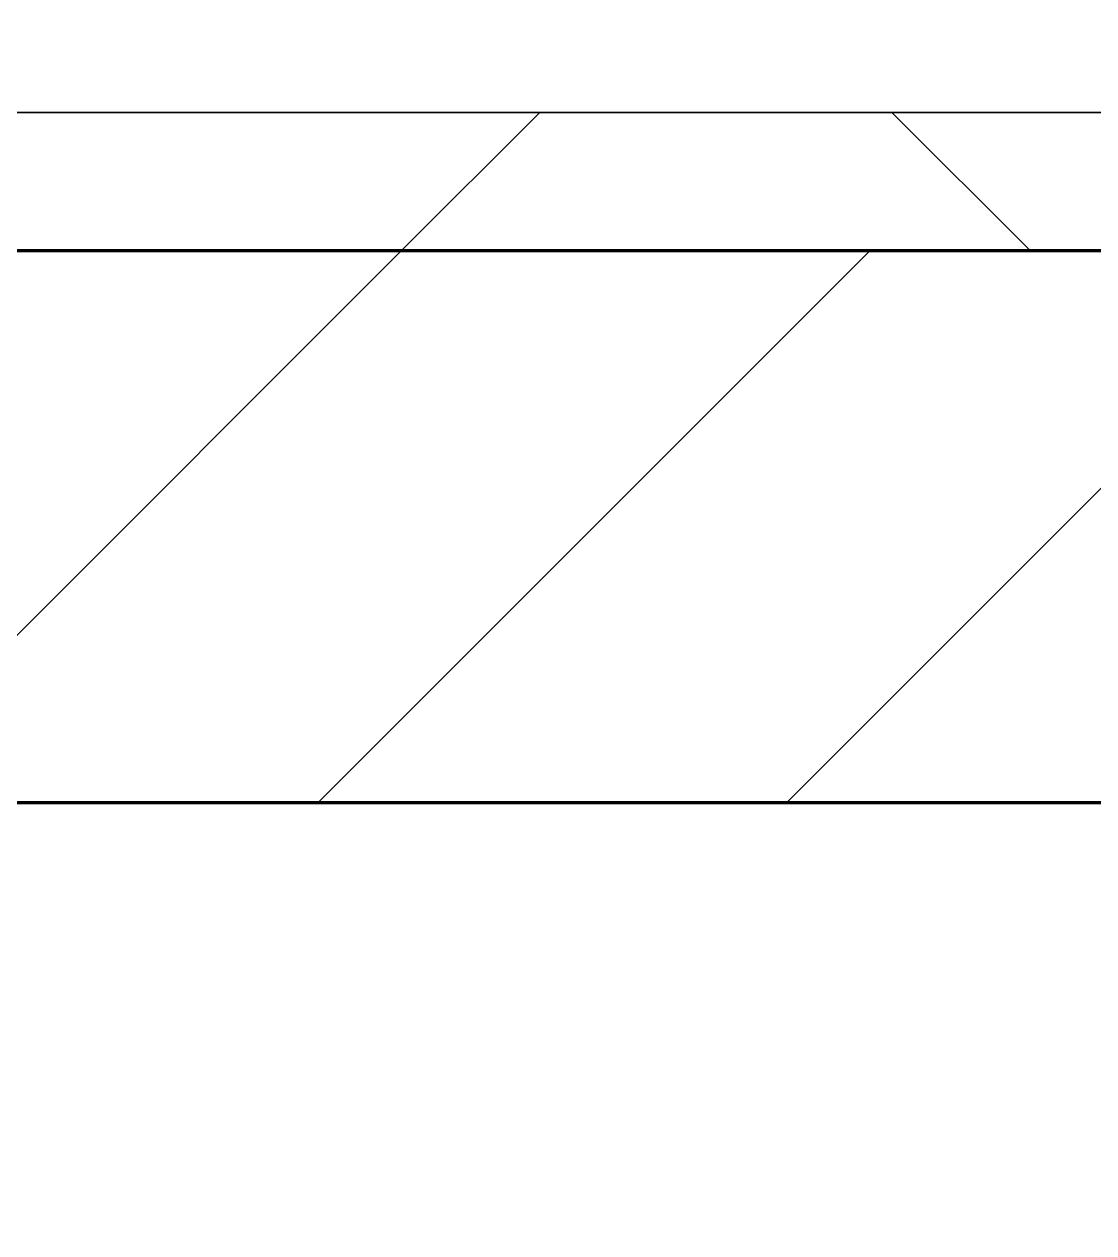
# Model space of a CAD drawing. Header units: millimetres. Extents: x -726012 to -647389, y -20772 to 18805.
# Drawn here: x -694346.4 to -693958.9, y 3773.3 to 4211 of the extents above; entities that cross this region are included whole.
import ezdxf
from ezdxf.xclip import XClip

# ---------------------------------------------------------------- set-up
doc = ezdxf.new("R2010")
doc.units = ezdxf.units.MM
doc.header["$XCLIPFRAME"] = 0
for name, color, linetype, lineweight in [('A-GLAZ-CURT', 2, 'Continuous', 9), ('A-WALL', 5, 'Continuous', 35), ('A-WALL-FNSH', 2, 'Continuous', 35), ('A-WALL-PATT', 1, 'Continuous', 35)]:
    doc.layers.add(name, color=color, linetype=linetype, lineweight=lineweight)
doc.layers.add('A11_ALU.SOLID SHEET', color=2, linetype='Continuous')

# ---------------------------------------------------------------- blocks, each defined once
blk = doc.blocks.new('PPLS-PP19_Custom Tile Pattern - Custom Tile Pattern-V170-4233-01 ENLARGED MULTI-PURPOSE LEVEL - REFLECTED CEILING PLAN - SHEET 4')
at = {"layer": 'A-GLAZ-CURT'}
for p, q in [((-300, 0), (300, 0)), ((300, 0), (-300, 0)), ((195.99, 0), (213.31, 0)), ((213.31, 0), (195.99, 0)), ((230.06, 0), (300, 0)), ((-300, -50), (300, -50)), ((300, -50), (-300, -50))]:
    blk.add_line(p, q, dxfattribs=at)
for points, knots in [([(-140.7, 0), (-140.57, 0), (-136.56, 0), (-127.26, 0), (-107.3, 0), (-90.42, 0), (-75.26, 0), (-68.41, 0), (-65.12, 0), (-63.63, 0)], [-4453.855526, -4453.855526, -4453.855526, -4453.855526, -4440.880425, -4054.690705, -3793.097032, -3402.597032, -3144.956779, -3050.982048, -2969.237017, -2969.237017, -2969.237017, -2969.237017]), ([(-36.62, 0), (-36.62, 0), (-40.35, 0), (-44.32, 0), (-58.97, 0), (-85.2, 0), (-107.61, 0), (-116.56, 0), (-117.56, 0)], [-4069.478503, -4069.478503, -4069.478503, -4069.478503, -3858.647035, -3538.256648, -2842.901703, -2193.204658, -1433.981041, -985.49888, -985.49888, -985.49888, -985.49888]), ([(-115.82, 0), (-114.96, 0), (-110.41, 0), (-96.78, 0), (-71.33, 0), (-42.53, 0), (-12.78, 0), (4.23, 0), (9.64, 0), (10.14, 0), (10.18, 0)], [-5724.064692, -5724.064692, -5724.064692, -5724.064692, -5430.283136, -5103.229623, -4799.173296, -4065.652676, -3589.737505, -3285.047089, -3066.359526, -3044.715262, -3044.715262, -3044.715262, -3044.715262]), ([(-29.03, 0), (-33.97, 0), (-43.74, 0), (-56.37, 0), (-71.66, 0), (-77.83, 0), (-82.66, 0), (-83.28, 0), (-83.28, 0)], [-2680.714891, -2680.714891, -2680.714891, -2680.714891, -2413.671296, -2161.752162, -2006.592567, -1646.621388, -1424.436217, -1393.971743, -1393.971743, -1393.971743, -1393.971743]), ([(-72.38, 0), (-70.65, 0), (-61.33, 0), (-48.14, 0), (-36.49, 0), (-33.57, 0), (-29.94, 0), (-28.57, 0)], [-1165.887657, -1165.887657, -1165.887657, -1165.887657, -1073.56893, -651.549973, -296.515819, -83.513472, 0, 0, 0, 0]), ([(-72.25, 0), (-68.63, 0), (-60.64, 0), (-54.4, 0), (-48.53, 0), (-30.79, 0), (-18.03, 0), (8.61, 0), (15.02, 0), (22.91, 0), (31, 0), (39.04, 0), (51.19, 0), (58.74, 0), (61.34, 0), (61.45, 0)], [-4234.633075, -4234.633075, -4234.633075, -4234.633075, -4008.285538, -3689.699207, -3546.54457, -3315.260113, -2864.387349, -2439.246196, -2084.094819, -1956.422387, -1818.904206, -1645.594513, -1443.202566, -1228.752106, -1120.932285, -1120.932285, -1120.932285, -1120.932285]), ([(-63.96, 0), (-64.13, 0), (-67.72, 0), (-71.26, 0), (-72.02, 0)], [-2171.769325, -2171.769325, -2171.769325, -2171.769325, -2007.031671, -1961.5981, -1961.5981, -1961.5981, -1961.5981]), ([(9.32, 0), (9.08, 0), (7.65, 0), (2.57, 0), (-12.23, 0), (-25.64, 0), (-40, 0), (-56.07, 0), (-67.14, 0), (-71.93, 0)], [-2922.926651, -2922.926651, -2922.926651, -2922.926651, -2882.788014, -2720.818881, -2518.50168, -2125.455881, -1792.521578, -1466.981642, -1217.886105, -1217.886105, -1217.886105, -1217.886105]), ([(-26.75, 0), (-27.82, 0), (-36.18, 0), (-51.19, 0), (-64.83, 0), (-71.7, 0)], [-8718.362214, -8718.362214, -8718.362214, -8718.362214, -8532.293389, -8073.216054, -7672.158748, -7672.158748, -7672.158748, -7672.158748]), ([(-71.48, 0), (-67.18, 0), (-62.34, 0), (-60.36, 0), (-59.97, 0)], [-5595.821226, -5595.821226, -5595.821226, -5595.821226, -5140.470607, -5006.787413, -5006.787413, -5006.787413, -5006.787413]), ([(-36.33, 0), (-36.43, 0), (-37.27, 0), (-45.02, 0), (-46.13, 0), (-58.64, 0), (-67.89, 0), (-71.32, 0)], [-1855.773136, -1855.773136, -1855.773136, -1855.773136, -1810.870157, -1672.078046, -1405.135169, -1060.00838, -866.027463, -866.027463, -866.027463, -866.027463]), ([(-66.39, 0), (-66.39, 0), (-63.63, 0), (-53.63, 0), (-34.42, 0), (-29.82, 0), (-29.19, 0)], [-2493.31794, -2493.31794, -2493.31794, -2493.31794, -2315.303971, -1809.437387, -963.711516, -666.19313, -666.19313, -666.19313, -666.19313]), ([(31.18, 0), (25.97, 0), (11.99, 0), (-16.92, 0), (-47.42, 0), (-65.77, 0), (-66.37, 0), (-66.38, 0)], [-4496.803627, -4496.803627, -4496.803627, -4496.803627, -4222.080604, -3745.412743, -2981.410125, -2542.574734, -2498.224237, -2498.224237, -2498.224237, -2498.224237]), ([(-63.63, 0), (-61.49, 0), (-57.39, 0), (-54.49, 0), (-45.2, 0), (-40.79, 0), (-40.46, 0), (-40.44, 0)], [-2969.237017, -2969.237017, -2969.237017, -2969.237017, -2851.217951, -2734.127174, -2474.780881, -2410.990208, -2350.645972, -2350.645972, -2350.645972, -2350.645972]), ([(-58.83, 0), (-58.37, 0), (-57.29, 0), (-54.23, 0), (-46.33, 0), (-42.62, 0), (-41.76, 0)], [-4859.52896, -4859.52896, -4859.52896, -4859.52896, -4680.891996, -4469.85053, -4321.566175, -4270.495146, -4270.495146, -4270.495146, -4270.495146]), ([(-51.83, 0), (-51.83, 0), (-51.78, 0), (-47.4, 0), (-46.01, 0), (-40.22, 0), (-36.78, 0)], [-632.814994, -632.814994, -632.814994, -632.814994, -627.965721, -508.377888, -260.442412, 0, 0, 0, 0]), ([(64.26, 0), (60.77, 0), (51.23, 0), (37, 0), (24.07, 0), (12.82, 0), (-2.9, 0), (-20.62, 0), (-32.81, 0), (-44.85, 0), (-51.43, 0), (-51.79, 0)], [-2833.799022, -2833.799022, -2833.799022, -2833.799022, -2634.532728, -2313.748533, -2106.613311, -1925.670641, -1617.263037, -1290.787923, -1039.307308, -819.71621, -644.910881, -644.910881, -644.910881, -644.910881]), ([(-41.76, 0), (-39.9, 0), (-37.72, 0), (-36.92, 0), (-36.77, 0)], [-4270.495146, -4270.495146, -4270.495146, -4270.495146, -4161.040818, -4106.245333, -4106.245333, -4106.245333, -4106.245333]), ([(-36.78, 0), (-32.43, 0), (-19.22, 0), (8.83, 0), (43.36, 0), (70.92, 0), (82.12, 0), (83.66, 0)], [-6191.144455, -6191.144455, -6191.144455, -6191.144455, -5862.463379, -5340.621928, -4573.028122, -4094.177415, -3869.465285, -3869.465285, -3869.465285, -3869.465285]), ([(-36.29, 0), (-36.29, 0), (-34.66, 0), (-28.88, 0), (-26.95, 0), (-26.54, 0)], [-9150.272121, -9150.272121, -9150.272121, -9150.272121, -9057.163041, -8919.836787, -8834.607043, -8834.607043, -8834.607043, -8834.607043]), ([(-4.05, 0), (-9.61, 0), (-20.18, 0), (-34.76, 0), (-36.04, 0)], [-9745.267213, -9745.267213, -9745.267213, -9745.267213, -9424.652049, -9182.880979, -9182.880979, -9182.880979, -9182.880979]), ([(-33.34, 0), (-33.34, 0), (-32.93, 0), (-31.16, 0), (-30.52, 0)], [-2415.024266, -2415.024266, -2415.024266, -2415.024266, -2357.633367, -2323.618664, -2323.618664, -2323.618664, -2323.618664]), ([(70.61, 0), (66.16, 0), (55.8, 0), (39.61, 0), (24.74, 0), (2.64, 0), (-17.84, 0), (-30.57, 0), (-31.82, 0), (-32, 0)], [-4647.237329, -4647.237329, -4647.237329, -4647.237329, -4326.416877, -4098.545751, -3766.694881, -3333.063701, -2994.501669, -2698.150104, -2614.070998, -2614.070998, -2614.070998, -2614.070998]), ([(-30.76, 0), (-30.73, 0), (-29.99, 0), (-23.47, 0), (-15.75, 0), (-15.19, 0)], [-54176.191683, -54176.191683, -54176.191683, -54176.191683, -54157.274271, -53749.15266, -53717.791567, -53717.791567, -53717.791567, -53717.791567]), ([(-30.52, 0), (-27.11, 0), (-19.72, 0), (-10, 0), (-4.08, 0)], [-2323.618664, -2323.618664, -2323.618664, -2323.618664, -2142.497158, -1839.90457, -1839.90457, -1839.90457, -1839.90457]), ([(-13, 0), (-14.35, 0), (-17.68, 0), (-25.97, 0), (-29.52, 0), (-30.21, 0)], [-55207.591944, -55207.591944, -55207.591944, -55207.591944, -54789.006179, -54461.685999, -54290.791712, -54290.791712, -54290.791712, -54290.791712]), ([(-4.05, 0), (-7.94, 0), (-16.15, 0), (-24.92, 0), (-29.03, 0)], [-3161.4602, -3161.4602, -3161.4602, -3161.4602, -2903.012179, -2680.714891, -2680.714891, -2680.714891, -2680.714891]), ([(-28.98, 0), (-28.66, 0), (-27.39, 0), (-24.45, 0), (-22.56, 0)], [-166.548282, -166.548282, -166.548282, -166.548282, -102.06493, 0, 0, 0, 0]), ([(-28.57, 0), (-26.93, 0), (-20.29, 0), (-11.45, 0), (2.08, 0), (13.15, 0), (21.24, 0), (24.62, 0), (24.72, 0), (24.72, 0)], [-5361.429781, -5361.429781, -5361.429781, -5361.429781, -5261.36855, -5050.479954, -4785.90057, -4596.498881, -4445.288762, -4384.376941, -4376.041937, -4376.041937, -4376.041937, -4376.041937]), ([(-22.56, 0), (-20.27, 0), (-17.03, 0), (-11.36, 0), (-7.66, 0), (-6.6, 0), (-6.44, 0)], [-56468.192263, -56468.192263, -56468.192263, -56468.192263, -56344.022017, -56303.229861, -56166.290093, -56124.392176, -56124.392176, -56124.392176, -56124.392176]), ([(-6.54, 0), (-6.73, 0), (-7.2, 0), (-7.6, 0), (-7.79, 0)], [-56009.792147, -56009.792147, -56009.792147, -56009.792147, -55949.290093, -55895.192118, -55895.192118, -55895.192118, -55895.192118]), ([(-4.06, 0), (-1.64, 0), (10.61, 0), (22.06, 0), (37.44, 0), (45.92, 0), (56.06, 0), (60.94, 0), (63.77, 0)], [-1839.531443, -1839.531443, -1839.531443, -1839.531443, -1716.209403, -1206.526904, -1089.329421, -901.315459, -753.071572, -580.904666, -580.904666, -580.904666, -580.904666]), ([(-3.35, 0), (-0.59, 0), (14.04, 0), (42.82, 0), (86.62, 0), (116.33, 0), (131.77, 0)], [-439.821474, -439.821474, -439.821474, -439.821474, -429.606584, -390.253598, -346.313304, -297.680547, -297.680547, -297.680547, -297.680547]), ([(8.33, 0), (8.19, 0), (7.18, 0), (3.12, 0), (-1.74, 0), (-3.35, 0)], [-3574.286521, -3574.286521, -3574.286521, -3574.286521, -3526.962355, -3285.499107, -3177.143574, -3177.143574, -3177.143574, -3177.143574]), ([(30.82, 0), (29.27, 0), (20.14, 0), (8.98, 0), (-1, 0), (-3.05, 0)], [-10462.034656, -10462.034656, -10462.034656, -10462.034656, -10363.088938, -9884.23066, -9764.565679, -9764.565679, -9764.565679, -9764.565679]), ([(-2.63, 0), (-2.47, 0), (-1.22, 0), (4.92, 0), (15.97, 0), (22.54, 0), (24.49, 0)], [-226.825321, -226.825321, -226.825321, -226.825321, -220.269177, -206.416616, -198.214427, -187.717507, -187.717507, -187.717507, -187.717507]), ([(64.19, 0), (62.12, 0), (52.5, 0), (35.84, 0), (12, 0), (3.08, 0), (-1.67, 0), (-2.25, 0)], [-336.3272, -336.3272, -336.3272, -336.3272, -330.153101, -307.516438, -285.83788, -246.234814, -234.646884, -234.646884, -234.646884, -234.646884]), ([(24.69, 0), (24.54, 0), (20.99, 0), (15.48, 0), (10.8, 0), (9.63, 0)], [-4368.572414, -4368.572414, -4368.572414, -4368.572414, -4306.476363, -4080.000647, -3772.857994, -3772.857994, -3772.857994, -3772.857994]), ([(18.16, 0), (19.15, 0), (24.25, 0), (25.66, 0), (26.12, 0)], [-5700.113719, -5700.113719, -5700.113719, -5700.113719, -5554.232259, -5302.431367, -5302.431367, -5302.431367, -5302.431367]), ([(64.23, 0), (63.71, 0), (59.55, 0), (51.85, 0), (43.81, 0), (29.53, 0), (20.67, 0), (18.85, 0), (18.16, 0)], [-6765.693953, -6765.693953, -6765.693953, -6765.693953, -6738.82075, -6548.303034, -6314.283804, -6135.05769, -5972.647715, -5832.674503, -5832.674503, -5832.674503, -5832.674503]), ([(27.44, 0), (27.9, 0), (29.54, 0), (38.07, 0), (53.39, 0), (71.67, 0), (84.83, 0), (86.01, 0), (92.51, 0), (94.33, 0)], [-5037.309798, -5037.309798, -5037.309798, -5037.309798, -4887.603822, -4705.298446, -4353.683244, -3960.84581, -3759.045785, -3336.541051, -2783.776468, -2783.776468, -2783.776468, -2783.776468]), ([(27.89, 0), (29.09, 0), (33.4, 0), (48.37, 0), (71.92, 0), (100.57, 0), (116.36, 0), (128.63, 0), (128.95, 0)], [-147.777612, -147.777612, -147.777612, -147.777612, -135.792042, -118.513713, -97.899267, -63.759246, -39.050993, -35.895543, -35.895543, -35.895543, -35.895543]), ([(53.18, 0), (53.06, 0), (52.22, 0), (44.99, 0), (36.46, 0), (30.82, 0)], [-622.740158, -622.740158, -622.740158, -622.740158, -566.066452, -360.610861, 0, 0, 0, 0]), ([(136.44, 0), (121.66, 0), (86.93, 0), (51.16, 0), (31.18, 0)], [-106.750556, -106.750556, -106.750556, -106.750556, -59.610984, 0, 0, 0, 0]), ([(63.83, 0), (60.88, 0), (55.62, 0), (46.51, 0), (41.18, 0), (36.02, 0), (35.54, 0), (35.54, 0)], [-351.497959, -351.497959, -351.497959, -351.497959, -341.267687, -334.000314, -326.15566, -319.318397, -317.489778, -317.489778, -317.489778, -317.489778]), ([(36.29, 0), (37.77, 0), (48.82, 0), (64.79, 0), (95.91, 0), (121.33, 0), (129.71, 0), (131.81, 0)], [-314.598523, -314.598523, -314.598523, -314.598523, -305.899624, -287.17622, -249.500363, -194.761443, -167.000777, -167.000777, -167.000777, -167.000777]), ([(61.47, 0), (61.47, 0), (61.21, 0), (54.61, 0), (53.71, 0), (53.56, 0)], [-1113.311073, -1113.311073, -1113.311073, -1113.311073, -1096.402191, -891.204116, -747.28819, -747.28819, -747.28819, -747.28819]), ([(64.22, 0), (65.49, 0), (68.06, 0), (72.74, 0), (75.22, 0), (76.03, 0), (76.21, 0)], [-571.653205, -571.653205, -571.653205, -571.653205, -495.328968, -421.953223, -334.951786, -290.452333, -290.452333, -290.452333, -290.452333]), ([(103.09, 0), (101.08, 0), (88.34, 0), (75.2, 0), (64.25, 0)], [-375.435014, -375.435014, -375.435014, -375.435014, -369.147452, -336.391277, -336.391277, -336.391277, -336.391277]), ([(168.37, 0), (167.68, 0), (162.47, 0), (147.02, 0), (109.77, 0), (79.87, 0), (65.88, 0), (64.26, 0)], [-543.375029, -543.375029, -543.375029, -543.375029, -530.793311, -458.593899, -401.860199, -357.622665, -351.991361, -351.991361, -351.991361, -351.991361]), ([(76.63, 0), (74.8, 0), (70.8, 0), (66.43, 0), (64.46, 0)], [-3095.572228, -3095.572228, -3095.572228, -3095.572228, -2950.589685, -2837.607875, -2837.607875, -2837.607875, -2837.607875]), ([(114.39, 0), (114.2, 0), (112.08, 0), (105.42, 0), (92.38, 0), (85.59, 0), (74.93, 0), (67.72, 0), (64.84, 0)], [-8148.58938, -8148.58938, -8148.58938, -8148.58938, -8105.191388, -7723.759874, -7531.75727, -7135.649961, -6924.452779, -6776.195379, -6776.195379, -6776.195379, -6776.195379]), ([(76.22, 0), (75.58, 0), (73.64, 0), (71.05, 0), (70.61, 0)], [-193.634889, -193.634889, -193.634889, -193.634889, -31.537676, 0, 0, 0, 0]), ([(94.4, 0), (94.4, 0), (94.64, 0), (99.11, 0), (108.97, 0), (119.45, 0), (128.07, 0), (132.58, 0)], [-2348.345796, -2348.345796, -2348.345796, -2348.345796, -2310.419338, -2233.599744, -2052.234781, -1843.028543, -1610.265354, -1610.265354, -1610.265354, -1610.265354]), ([(129.02, 0), (129.02, 0), (124.41, 0), (122.35, 0), (114.96, 0), (108.04, 0), (103.09, 0)], [-35.386604, -35.386604, -35.386604, -35.386604, -31.430235, -22.807238, -15.488593, 0, 0, 0, 0]), ([(132.6, 0), (130.56, 0), (126.19, 0), (118.6, 0), (114.23, 0), (111.98, 0), (105.66, 0), (105.23, 0), (105.23, 0)], [-9674.823385, -9674.823385, -9674.823385, -9674.823385, -9567.007022, -9453.21225, -9220.200448, -9012.77275, -8966.157302, -8929.495943, -8929.495943, -8929.495943, -8929.495943]), ([(105.26, 0), (105.52, 0), (111.01, 0), (112.65, 0), (113.59, 0)], [-8920.561005, -8920.561005, -8920.561005, -8920.561005, -8814.835624, -8577.462505, -8577.462505, -8577.462505, -8577.462505]), ([(128.58, 0), (128.8, 0), (130.16, 0), (139.26, 0), (152.67, 0), (161.24, 0), (162.19, 0), (162.75, 0)], [-633.326174, -633.326174, -633.326174, -633.326174, -627.736123, -618.981161, -602.094757, -592.980799, -581.414464, -581.414464, -581.414464, -581.414464]), ([(132.64, 0), (132.53, 0), (131.3, 0), (129.87, 0), (129.11, 0)], [-652.028457, -652.028457, -652.028457, -652.028457, -651.020627, -640.742133, -640.742133, -640.742133, -640.742133]), ([(132.58, 0), (134.32, 0), (136.3, 0), (138.28, 0), (138.53, 0)], [-296.824875, -296.824875, -296.824875, -296.824875, -291.370682, -290.5735, -290.5735, -290.5735, -290.5735]), ([(157.9, 0), (156.77, 0), (151.67, 0), (143.49, 0), (136.48, 0), (133.59, 0)], [-10292.955006, -10292.955006, -10292.955006, -10292.955006, -10098.273015, -9847.788484, -9692.532631, -9692.532631, -9692.532631, -9692.532631]), ([(133.72, 0), (134.88, 0), (144.43, 0), (163.31, 0), (185.23, 0), (193.62, 0), (194.69, 0), (194.79, 0)], [-1590.72941, -1590.72941, -1590.72941, -1590.72941, -1530.39897, -1095.004608, -529.74427, -295.064701, -265.121568, -265.121568, -265.121568, -265.121568]), ([(193.8, 0), (193.33, 0), (190.11, 0), (183.13, 0), (171, 0), (161.95, 0), (161.28, 0), (158.35, 0), (157.85, 0), (157.77, 0)], [-11665.349007, -11665.349007, -11665.349007, -11665.349007, -11565.880756, -11105.624034, -10839.086983, -10768.332124, -10666.779182, -10580.760289, -10550.278881, -10550.278881, -10550.278881, -10550.278881]), ([(269.25, 0), (266.02, 0), (243.94, 0), (207.11, 0), (177.41, 0), (159.34, 0), (158.33, 0), (158.3, 0)], [-254.39755, -254.39755, -254.39755, -254.39755, -244.693688, -187.987675, -143.776725, -129.632772, -123.352749, -123.352749, -123.352749, -123.352749]), ([(159.07, 0), (159.13, 0), (160.84, 0), (165.21, 0), (174.15, 0), (185.98, 0), (208.82, 0), (219.42, 0), (230.06, 0)], [-115.643202, -115.643202, -115.643202, -115.643202, -114.681583, -87.660824, -65.295536, -41.623857, -24.459831, 0, 0, 0, 0]), ([(162.75, 0), (165.4, 0), (170.91, 0), (172.61, 0), (172.61, 0)], [-111.264224, -111.264224, -111.264224, -111.264224, -56.742688, -19.085662, -19.085662, -19.085662, -19.085662]), ([(247.1, 0), (246.76, 0), (245.04, 0), (238.34, 0), (226.56, 0), (221.1, 0), (200.27, 0), (182.99, 0), (174.27, 0), (169.67, 0), (168.99, 0)], [-9649.085549, -9649.085549, -9649.085549, -9649.085549, -9581.591397, -9406.094246, -9221.510254, -9016.44624, -8717.832359, -8253.978395, -8152.463617, -8069.855175, -8069.855175, -8069.855175, -8069.855175]), ([(215.22, 0), (214.62, 0), (210.55, 0), (203.98, 0), (187.54, 0), (175.3, 0), (169.49, 0)], [-203.825446, -203.825446, -203.825446, -203.825446, -198.527383, -184.406837, -162.427601, -142.916156, -142.916156, -142.916156, -142.916156]), ([(171.51, 0), (176.48, 0), (193.23, 0), (201.73, 0), (208.81, 0), (213.9, 0), (241.96, 0), (266.73, 0), (281.71, 0), (291.71, 0), (296.52, 0), (297.86, 0), (298.09, 0)], [-7971.819559, -7971.819559, -7971.819559, -7971.819559, -7784.112253, -7606.717214, -7289.299508, -7042.621073, -6582.165592, -6068.460911, -5766.029927, -5566.724884, -5280.360606, -5199.253518, -5199.253518, -5199.253518, -5199.253518]), ([(172.07, 0), (177.66, 0), (187.87, 0), (201.08, 0), (207.47, 0), (213.96, 0), (215.11, 0)], [-255.364076, -255.364076, -255.364076, -255.364076, -237.955587, -223.92608, -215.862851, -208.75215, -208.75215, -208.75215, -208.75215]), ([(268.16, 0), (266.9, 0), (251.48, 0), (230.43, 0), (219.94, 0), (219.02, 0)], [-11971.483157, -11971.483157, -11971.483157, -11971.483157, -11905.454923, -11162.864862, -10856.732305, -10856.732305, -10856.732305, -10856.732305]), ([(219.9, 0), (220.86, 0), (227.84, 0), (242.06, 0), (246.54, 0), (246.96, 0)], [-10670.940496, -10670.940496, -10670.940496, -10670.940496, -10511.382485, -9925.173265, -9834.877357, -9834.877357, -9834.877357, -9834.877357]), ([(284.76, 0), (284.76, 0), (285.09, 0), (287.47, 0), (293.59, 0), (297.76, 0), (300, 0)], [-4110.630118, -4110.630118, -4110.630118, -4110.630118, -4053.389046, -3959.664717, -3862.421465, -3746.95702, -3746.95702, -3746.95702, -3746.95702]), ([(297.38, 0), (295.84, 0), (291.62, 0), (285.38, 0), (284.87, 0)], [-4803.172655, -4803.172655, -4803.172655, -4803.172655, -4358.271401, -4143.037883, -4143.037883, -4143.037883, -4143.037883])]:
    blk.add_open_spline(points, degree=3, knots=knots, dxfattribs=at)
for points in [[(-39.84, 0), (-39.08, 0), (-38.11, 0), (-37.36, 0)], [(-15.19, 0), (-13.82, 0), (-9.53, 0), (-4.13, 0)], [(24.49, 0), (25.23, 0), (25.72, 0), (26.04, 0)], [(80.35, 0), (79.57, 0), (78.27, 0), (76.63, 0)], [(84.06, 0), (83.48, 0), (82.41, 0), (81.72, 0)], [(133.34, 0), (133.8, 0), (134.22, 0), (134.6, 0)], [(137.1, 0), (136.25, 0), (135.15, 0), (133.72, 0)], [(168.74, 0), (168.74, 0), (169.81, 0), (171.51, 0)], [(195.11, 0), (194.91, 0), (194.44, 0), (193.8, 0)], [(300, 0), (289.83, 0), (279.52, 0), (269.24, 0)], [(300, 0), (289.76, 0), (279.51, 0), (269.26, 0)]]:
    blk.add_open_spline(points, degree=3, dxfattribs=at)
blk = doc.blocks.new('PPLS-PP19_Custom Tile Pattern - Custom Tile Pattern-V171-4233-01 ENLARGED MULTI-PURPOSE LEVEL - REFLECTED CEILING PLAN - SHEET 4')
at = {"layer": 'A-GLAZ-CURT'}
for p, q in [((-300, 0), (300, 0)), ((300, 0), (-300, 0)), ((-293.07, 0), (-275.75, 0)), ((-275.75, 0), (-293.07, 0)), ((-300, -50), (300, -50)), ((300, -50), (-300, -50))]:
    blk.add_line(p, q, dxfattribs=at)
at = {"layer": 'A-GLAZ-CURT', "flags": 128}
for points in [[(-300, 0), (-291.56, 0), (-283.3, 0), (-275.2, 0), (-267.26, 0), (-259.45, 0), (-251.77, 0), (-244.2, 0), (-236.74, 0), (-229.36, 0), (-222.06, 0), (-214.83, 0), (-207.71, 0), (-200.76, 0), (-194.09, 0)], [(-275.48, 0), (-283.55, 0), (-291.73, 0), (-300, 0)]]:
    blk.add_lwpolyline(points, dxfattribs=at)
at = {"layer": 'A-GLAZ-CURT'}
for points, knots in [([(-300, 0), (-284.65, 0), (-236.57, 0), (-176.61, 0), (-139.03, 0), (-125.73, 0)], [-5323.127839, -5323.127839, -5323.127839, -5323.127839, -4502.809032, -2700.551212, -1141.392949, -1141.392949, -1141.392949, -1141.392949]), ([(-195, 0), (-201.23, 0), (-228.05, 0), (-262.56, 0), (-294.48, 0), (-300, 0)], [-15570.758768, -15570.758768, -15570.758768, -15570.758768, -15131.813646, -13729.592194, -13439.944408, -13439.944408, -13439.944408, -13439.944408])]:
    blk.add_open_spline(points, degree=3, knots=knots, dxfattribs=at)
blk = doc.blocks.new('*U885')
at = {"layer": 'A-GLAZ-CURT'}
for name, p in [('PPLS-PP19_Custom Tile Pattern - Custom Tile Pattern-V170-4233-01 ENLARGED MULTI-PURPOSE LEVEL - REFLECTED CEILING PLAN - SHEET 4', (-18000, 11720.41)), ('PPLS-PP19_Custom Tile Pattern - Custom Tile Pattern-V171-4233-01 ENLARGED MULTI-PURPOSE LEVEL - REFLECTED CEILING PLAN - SHEET 4', (-17400, 11720.41))]:
    blk.add_blockref(name, p, dxfattribs=at)
blk = doc.blocks.new('*U1287')
blk.add_lwpolyline([(21173.36, -580), (28210, -580), (28210, -6849.96), (45954.15, -6849.96), (45954.15, 600), (82995.06, 600), (83086.47, 650), (90052, 650), (90392, 990), (103159.16, 990), (103159.16, 4990), (21173.36, 4990), (21173.36, 3485.45), (21203.36, 3485.45), (21203.36, 925.54), (21173.36, 925.54), (21173.36, -580)])

msp = doc.modelspace()

# ---------------------------------------------------------------- hatches: boundary and pattern name
at = {"layer": 'A-WALL-PATT', "lineweight": 9}
h = msp.add_hatch(dxfattribs=at)
h.set_pattern_fill('FP_3', color=256, style=0, pattern_type=2)
h.set_pattern_definition([(45, (0, 0), (-212.13203, 212.13203), []), (135, (0, 0), (-212.13203, -212.13203), [])])
h.paths.add_polyline_path([(-661708.03, 4129.02), (-661758.03, 4179.02), (-698678.22, 4179.02), (-698678.22, 4129.02), (-663127.46, 4129.02)])
h = msp.add_hatch(dxfattribs=at)
h.set_pattern_fill('FP_2', color=256, style=0, pattern_type=2)
h.set_pattern_definition([(45, (0, 0), (-84.852814, 84.852814), [])])
h.paths.add_polyline_path([(-661508.03, 3929.02), (-661708.03, 4129.02), (-698478.22, 4129.02), (-698478.22, 3929.02), (-661790.87, 3929.02)])

# ---------------------------------------------------------------- linework, layer by layer
at = {"layer": 'A-WALL', "color": 7, "lineweight": 70}
for p, q in [((-698478.22, 4129.02), (-661708.03, 4129.02)), ((-680392.37, 3929.02), (-698478.22, 3929.02))]:
    msp.add_line(p, q, dxfattribs=at)
at = {"layer": 'A-WALL-FNSH', "color": 250}
for p, q in [((-698678.22, 4179.02), (-661758.03, 4179.02)), ((-661708.03, 4129.02), (-698678.22, 4129.02))]:
    msp.add_line(p, q, dxfattribs=at)

# ---------------------------------------------------------------- block references
msp.add_blockref('*U885', (-676282.37, -7541.39))

# ---------------------------------------------------------------- next in the draw order: block references
at = {"layer": 'A11_ALU.SOLID SHEET'}
ref = msp.add_blockref('*U1287', (-744682.37, 3579.02), dxfattribs=at)
XClip(ref).set_block_clipping_path([(22516.8245944298, -23612.0000696909), (92487.8891097467, 7199.9972603897)])

doc.saveas('drawing.dxf')
